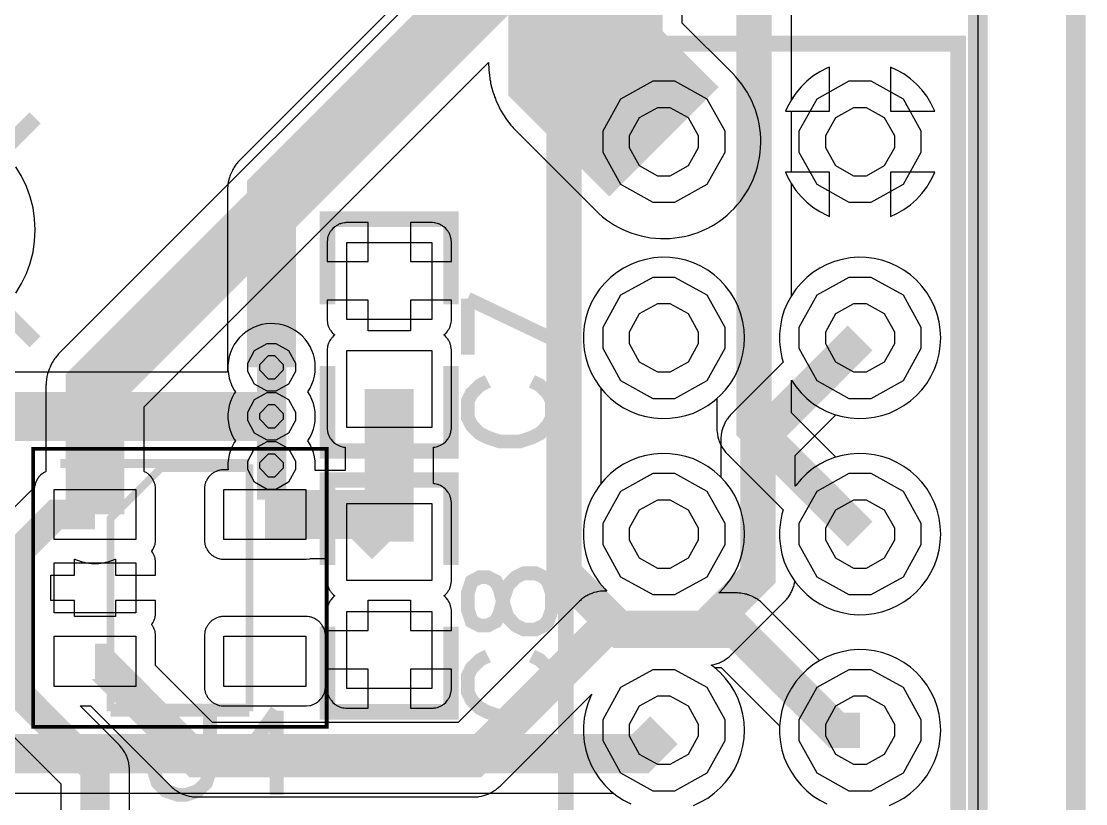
# Model space of a CAD drawing. Header units: inches. Extents: x 0 to 5, y 0 to 2.5.
# Drawn here: x 3.919 to 4.484, y 0.805 to 1.22 of the extents above; entities that cross this region are included whole.
import ezdxf

# ---------------------------------------------------------------- set-up
doc = ezdxf.new("R2010")
doc.units = ezdxf.units.IN
doc.header["$MEASUREMENT"] = 0

msp = doc.modelspace()

# ---------------------------------------------------------------- linework, layer by layer
at = {"color": 5, "const_width": 0.010417}
msp.add_lwpolyline([(0.520833, 1.97917), (4.47917, 1.97917), (4.47917, 0.520833), (0.520833, 0.520833), (0.520833, 1.97917)], close=True, dxfattribs=at)
at = {"color": 1, "const_width": 0.010417}
msp.add_lwpolyline([(0.520833, 1.97917), (4.47917, 1.97917), (4.47917, 0.520833), (0.520833, 0.520833), (0.520833, 1.97917)], close=True, dxfattribs=at)
at = {"color": 6}
for points, const_width in [([(0.625, 1.875), (4.42708, 1.875), (4.42708, 0.574978), (0.625, 0.574978), (0.625, 1.875)], 0.010417), ([(3.92551, 0.993218), (4.08138, 0.993218), (4.08138, 0.84554), (3.92551, 0.84554), (3.92551, 0.993218)], 0.00205)]:
    msp.add_lwpolyline(points, close=True, dxfattribs=dict(at, const_width=const_width))
at = {"color": 5}
for points in [[(0.625, 0.574978), (0.625, 1.875), (4.42708, 1.875), (4.42708, 0.574978), (0.625, 0.574978)], [(4.38075, 1.17242), (4.40419, 1.17242), (4.40403, 1.17291), (4.40218, 1.1767), (4.39996, 1.18039), (4.39735, 1.18376), (4.39447, 1.1869), (4.39128, 1.18973), (4.38781, 1.19222), (4.38411, 1.19434), (4.38075, 1.19586), (4.38075, 1.17242)], [(4.38075, 1.11664), (4.38411, 1.11816), (4.38781, 1.12028), (4.39128, 1.12277), (4.39447, 1.1256), (4.39735, 1.12874), (4.39996, 1.13211), (4.40218, 1.1358), (4.40403, 1.13959), (4.40419, 1.14008), (4.38075, 1.14008), (4.38075, 1.11664)]]:
    msp.add_lwpolyline(points, close=True, dxfattribs=at)
at = {"color": 1}
for points in [[(0.625, 0.574978), (0.625, 1.875), (4.42708, 1.875), (4.42708, 0.574978), (0.625, 0.574978)], [(4.32497, 1.17242), (4.34842, 1.17242), (4.34842, 1.19586), (4.34694, 1.19526), (4.34315, 1.19331), (4.33957, 1.19103), (4.33626, 1.18837), (4.33322, 1.18538), (4.33046, 1.18207), (4.32807, 1.17855), (4.32601, 1.1748), (4.32497, 1.17242)], [(4.38075, 1.17242), (4.40419, 1.17242), (4.40403, 1.17291), (4.40218, 1.1767), (4.39996, 1.18039), (4.39735, 1.18376), (4.39447, 1.1869), (4.39128, 1.18973), (4.38781, 1.19222), (4.38411, 1.19434), (4.38075, 1.19586), (4.38075, 1.17242)], [(4.34842, 1.11664), (4.34842, 1.14008), (4.32497, 1.14008), (4.32601, 1.1377), (4.32807, 1.13395), (4.33046, 1.13043), (4.33322, 1.12712), (4.33626, 1.12413), (4.33957, 1.12147), (4.34315, 1.11919), (4.34694, 1.11724), (4.34842, 1.11664)], [(4.38075, 1.11664), (4.38411, 1.11816), (4.38781, 1.12028), (4.39128, 1.12277), (4.39447, 1.1256), (4.39735, 1.12874), (4.39996, 1.13211), (4.40218, 1.1358), (4.40403, 1.13959), (4.40419, 1.14008), (4.38075, 1.14008), (4.38075, 1.11664)], [(4.0816, 1.09261), (4.10331, 1.09261), (4.10331, 1.11328), (4.09158, 1.11328), (4.09115, 1.11323), (4.09076, 1.11317), (4.0899, 1.11306), (4.08903, 1.11285), (4.08865, 1.11268), (4.08822, 1.11258), (4.08783, 1.11241), (4.08746, 1.1122), (4.08708, 1.11203), (4.08632, 1.1116), (4.08599, 1.11133), (4.08561, 1.11106), (4.08464, 1.11024), (4.08382, 1.10927), (4.08356, 1.10889), (4.08333, 1.10856), (4.08306, 1.10818), (4.08285, 1.1078), (4.08268, 1.10742), (4.08247, 1.10704), (4.08231, 1.10666), (4.08219, 1.10623), (4.08203, 1.10585), (4.08182, 1.10498), (4.08176, 1.10455), (4.08171, 1.10417), (4.0816, 1.1033), (4.0816, 1.09261)], [(4.12587, 1.09261), (4.14757, 1.09261), (4.14757, 1.1033), (4.14746, 1.10417), (4.1474, 1.10455), (4.14735, 1.10498), (4.14714, 1.10585), (4.14697, 1.10623), (4.14686, 1.10666), (4.14671, 1.10704), (4.14649, 1.10742), (4.14632, 1.1078), (4.14611, 1.10818), (4.14583, 1.10856), (4.14561, 1.10889), (4.14535, 1.10927), (4.14453, 1.11024), (4.14356, 1.11106), (4.14318, 1.11133), (4.14285, 1.1116), (4.14208, 1.11203), (4.14171, 1.1122), (4.14133, 1.11241), (4.14094, 1.11258), (4.14051, 1.11268), (4.14014, 1.11285), (4.13926, 1.11306), (4.13883, 1.11312), (4.13846, 1.11317), (4.13758, 1.11328), (4.12587, 1.11328), (4.12587, 1.09261)], [(4.09196, 1.10281), (4.13721, 1.10281), (4.13721, 1.06185), (4.09196, 1.06185), (4.09196, 1.10281)], [(4.25933, 1.00928), (4.26361, 1.00939), (4.26785, 1.00993), (4.27203, 1.01085), (4.27604, 1.01221), (4.27994, 1.014), (4.28364, 1.01611), (4.28711, 1.01861), (4.29031, 1.02143), (4.29318, 1.02458), (4.29579, 1.02794), (4.29801, 1.03163), (4.29986, 1.03543), (4.30132, 1.03944), (4.30236, 1.04362), (4.303, 1.0478), (4.30322, 1.05208), (4.303, 1.05637), (4.30236, 1.06055), (4.30132, 1.06473), (4.29986, 1.06874), (4.29801, 1.07254), (4.29579, 1.07623), (4.29318, 1.07959), (4.29031, 1.08274), (4.28711, 1.08556), (4.28364, 1.08805), (4.27994, 1.09017), (4.27604, 1.09196), (4.27203, 1.09332), (4.26785, 1.09424), (4.26361, 1.09478), (4.25933, 1.09489), (4.2551, 1.09456), (4.25087, 1.0938), (4.24681, 1.09267), (4.24278, 1.09109), (4.23899, 1.08914), (4.2354, 1.08686), (4.2321, 1.0842), (4.22906, 1.08122), (4.22629, 1.07791), (4.2239, 1.07438), (4.22185, 1.07064), (4.22017, 1.06673), (4.21892, 1.06266), (4.2181, 1.05848), (4.21767, 1.0542), (4.21767, 1.04997), (4.2181, 1.04568), (4.21892, 1.0415), (4.22017, 1.03743), (4.22185, 1.03353), (4.2239, 1.02978), (4.22629, 1.02626), (4.22906, 1.02295), (4.2321, 1.01997), (4.2354, 1.01731), (4.23899, 1.01503), (4.24278, 1.01307), (4.24681, 1.0115), (4.25087, 1.01036), (4.2551, 1.0096), (4.25933, 1.00928)], [(4.0816, 0.896647), (4.10331, 0.896647), (4.10331, 0.912869), (4.12587, 0.912869), (4.12587, 0.896647), (4.14757, 0.896647), (4.14757, 0.907335), (4.1474, 0.908637), (4.14735, 0.909017), (4.14714, 0.909885), (4.14697, 0.910265), (4.14686, 0.910699), (4.14671, 0.911079), (4.14649, 0.911458), (4.14632, 0.911837), (4.14611, 0.912218), (4.14583, 0.912597), (4.14561, 0.912978), (4.14453, 0.914279), (4.14421, 0.914551), (4.14388, 0.914876), (4.14356, 0.915093), (4.14421, 0.915636), (4.14481, 0.916233), (4.14507, 0.916558), (4.14535, 0.916938), (4.14561, 0.917264), (4.14583, 0.917589), (4.14611, 0.917969), (4.14632, 0.918349), (4.14649, 0.918728), (4.14671, 0.919108), (4.14686, 0.919542), (4.14697, 0.919922), (4.14714, 0.920356), (4.14725, 0.920736), (4.14735, 0.921169), (4.14757, 0.922906), (4.14757, 0.964735), (4.14735, 0.966471), (4.14725, 0.966851), (4.14714, 0.967285), (4.14697, 0.967719), (4.14686, 0.968099), (4.14671, 0.968479), (4.14649, 0.968913), (4.14632, 0.969293), (4.14611, 0.969672), (4.14583, 0.969997), (4.14561, 0.970378), (4.14453, 0.971679), (4.14421, 0.972006), (4.14356, 0.972547), (4.14318, 0.972819), (4.14285, 0.973036), (4.14171, 0.973687), (4.14094, 0.974012), (4.14051, 0.974175), (4.14014, 0.974283), (4.13883, 0.97461), (4.1384, 0.974664), (4.13803, 0.974718), (4.13803, 0.994032), (4.13846, 0.994086), (4.13883, 0.99414), (4.14014, 0.994467), (4.14051, 0.994575), (4.14094, 0.994738), (4.14171, 0.995063), (4.14285, 0.995714), (4.14318, 0.995931), (4.14356, 0.996203), (4.14421, 0.996744), (4.14453, 0.997071), (4.14561, 0.998372), (4.14583, 0.998753), (4.14611, 0.999078), (4.14632, 0.999457), (4.14649, 0.999837), (4.14671, 1.00027), (4.14686, 1.00065), (4.14697, 1.00103), (4.14714, 1.00147), (4.14725, 1.0019), (4.14735, 1.00228), (4.14757, 1.00402), (4.14757, 1.04584), (4.14735, 1.04758), (4.14725, 1.04801), (4.14714, 1.04839), (4.14697, 1.04883), (4.14686, 1.04921), (4.14671, 1.04964), (4.14649, 1.05002), (4.14632, 1.0504), (4.14611, 1.05078), (4.14583, 1.05116), (4.14561, 1.05149), (4.14535, 1.05181), (4.14507, 1.05219), (4.14481, 1.05252), (4.14421, 1.05311), (4.14356, 1.05366), (4.14388, 1.05387), (4.14421, 1.0542), (4.14453, 1.05447), (4.14561, 1.05577), (4.14583, 1.05615), (4.14611, 1.05653), (4.14632, 1.05691), (4.14649, 1.05729), (4.14671, 1.05767), (4.14686, 1.05805), (4.14697, 1.05848), (4.14714, 1.05887), (4.14735, 1.05973), (4.1474, 1.06011), (4.14757, 1.06142), (4.14757, 1.0721), (4.12587, 1.0721), (4.12587, 1.05588), (4.10331, 1.05588), (4.10331, 1.0721), (4.0816, 1.0721), (4.0816, 1.06142), (4.08176, 1.06011), (4.08182, 1.05973), (4.08203, 1.05887), (4.08219, 1.05848), (4.08231, 1.05805), (4.08247, 1.05767), (4.08268, 1.05729), (4.08285, 1.05691), (4.08306, 1.05653), (4.08333, 1.05615), (4.08356, 1.05577), (4.08464, 1.05447), (4.08496, 1.0542), (4.08529, 1.05387), (4.08561, 1.05366), (4.08496, 1.05311), (4.08436, 1.05252), (4.0841, 1.05219), (4.08382, 1.05181), (4.08356, 1.05149), (4.08333, 1.05116), (4.08306, 1.05078), (4.08285, 1.0504), (4.08268, 1.05002), (4.08247, 1.04964), (4.08231, 1.04921), (4.08219, 1.04883), (4.08203, 1.04839), (4.08192, 1.04801), (4.08182, 1.04758), (4.0816, 1.04584), (4.0816, 1.00402), (4.08182, 1.00228), (4.08192, 1.0019), (4.08203, 1.00147), (4.08219, 1.00103), (4.08231, 1.00065), (4.08247, 1.00027), (4.08268, 0.999837), (4.08285, 0.999457), (4.08306, 0.999078), (4.08333, 0.998753), (4.08356, 0.998372), (4.08464, 0.997071), (4.08496, 0.996744), (4.08561, 0.996203), (4.08599, 0.995931), (4.08632, 0.995714), (4.08746, 0.995063), (4.08822, 0.994738), (4.08865, 0.994575), (4.08903, 0.994467), (4.09033, 0.99414), (4.09076, 0.994086), (4.09115, 0.994032), (4.09115, 0.981771), (4.07514, 0.981771), (4.07519, 0.982042), (4.07531, 0.984375), (4.07519, 0.986708), (4.07487, 0.988986), (4.07428, 0.991211), (4.07351, 0.993381), (4.07249, 0.995497), (4.07135, 0.997396), (4.07249, 0.999295), (4.07351, 1.00141), (4.07428, 1.00358), (4.07487, 1.00581), (4.07519, 1.00808), (4.07531, 1.01042), (4.07519, 1.01275), (4.07487, 1.01503), (4.07428, 1.01725), (4.07351, 1.01942), (4.07249, 1.02154), (4.07135, 1.02344), (4.07249, 1.02534), (4.07351, 1.02745), (4.07428, 1.02962), (4.07487, 1.03185), (4.07519, 1.03413), (4.07531, 1.03646), (4.07519, 1.03879), (4.07487, 1.04107), (4.07428, 1.04329), (4.07351, 1.04546), (4.07249, 1.04758), (4.07129, 1.04953), (4.06988, 1.05138), (4.06831, 1.05311), (4.06657, 1.05463), (4.06467, 1.05599), (4.06267, 1.05713), (4.06054, 1.05811), (4.05838, 1.05881), (4.0561, 1.05935), (4.05382, 1.05962), (4.05149, 1.05968), (4.04921, 1.05952), (4.04693, 1.05914), (4.04471, 1.05848), (4.04254, 1.05762), (4.04047, 1.05659), (4.03851, 1.05534), (4.03674, 1.05387), (4.03504, 1.05225), (4.03358, 1.05051), (4.03228, 1.04856), (4.03114, 1.04655), (4.03028, 1.04438), (4.02957, 1.04221), (4.02914, 1.03993), (4.02886, 1.0376), (4.02886, 1.03532), (4.02914, 1.03299), (4.02957, 1.03071), (4.03028, 1.02854), (4.03114, 1.02637), (4.03228, 1.02436), (4.03288, 1.02344), (4.03228, 1.02252), (4.03114, 1.02051), (4.03028, 1.01834), (4.02957, 1.01617), (4.02914, 1.01389), (4.02886, 1.01156), (4.02886, 1.00928), (4.02914, 1.00694), (4.02957, 1.00467), (4.03028, 1.0025), (4.03114, 1.00032), (4.03228, 0.998318), (4.03288, 0.997396), (4.03228, 0.996474), (4.03114, 0.994467), (4.03028, 0.992296), (4.02957, 0.990126), (4.02914, 0.987847), (4.02886, 0.985514), (4.02886, 0.983236), (4.02897, 0.982096), (4.02681, 0.982096), (4.02636, 0.982042), (4.02593, 0.982042), (4.02556, 0.981988), (4.02468, 0.981879), (4.02425, 0.981771), (4.02387, 0.981663), (4.02344, 0.9815), (4.023, 0.981392), (4.02262, 0.981174), (4.02186, 0.980849), (4.02149, 0.980632), (4.02111, 0.98036), (4.02078, 0.980143), (4.0204, 0.979872), (4.01975, 0.979329), (4.01947, 0.979004), (4.01915, 0.978733), (4.01861, 0.978082), (4.01833, 0.977701), (4.01812, 0.977376), (4.01785, 0.976997), (4.01764, 0.976617), (4.01747, 0.976238), (4.01725, 0.975857), (4.01708, 0.975424), (4.01699, 0.975043), (4.01682, 0.97461), (4.01671, 0.974229), (4.0166, 0.973796), (4.0165, 0.972928), (4.01644, 0.972547), (4.01639, 0.972114), (4.01639, 0.944553), (4.01644, 0.944119), (4.0165, 0.943739), (4.0166, 0.942871), (4.01671, 0.942437), (4.01682, 0.942057), (4.01699, 0.941624), (4.01708, 0.941243), (4.01725, 0.94081), (4.01747, 0.940429), (4.01764, 0.94005), (4.01785, 0.939671), (4.01812, 0.93929), (4.01833, 0.938965), (4.01861, 0.938585), (4.01915, 0.937935), (4.01947, 0.937663), (4.01975, 0.937337), (4.0204, 0.936794), (4.02078, 0.936524), (4.02111, 0.936307), (4.02149, 0.936035), (4.02186, 0.935818), (4.02225, 0.935656), (4.02262, 0.935439), (4.023, 0.935275), (4.02344, 0.935167), (4.02387, 0.935004), (4.02425, 0.934896), (4.02468, 0.934788), (4.02556, 0.934679), (4.02593, 0.934625), (4.02636, 0.934571), (4.07069, 0.934571), (4.07243, 0.934788), (4.07281, 0.934896), (4.0816, 0.934896), (4.0816, 0.922906), (4.08182, 0.921169), (4.08192, 0.920736), (4.08203, 0.920356), (4.08219, 0.919922), (4.08231, 0.919542), (4.08247, 0.919108), (4.08268, 0.918728), (4.08285, 0.918349), (4.08306, 0.917969), (4.08333, 0.917589), (4.08356, 0.917264), (4.08382, 0.916938), (4.0841, 0.916558), (4.08436, 0.916233), (4.08496, 0.915636), (4.08561, 0.915093), (4.08529, 0.914876), (4.08496, 0.914551), (4.08464, 0.914279), (4.08356, 0.912978), (4.08333, 0.912597), (4.08306, 0.912218), (4.08285, 0.911837), (4.08268, 0.911458), (4.08247, 0.911079), (4.08231, 0.910699), (4.08219, 0.910265), (4.08203, 0.909885), (4.08182, 0.909017), (4.08176, 0.908637), (4.0816, 0.907335), (4.0816, 0.896647)], [(4.09196, 1.04541), (4.13721, 1.04541), (4.13721, 1.0045), (4.09196, 1.0045), (4.09196, 1.04541)], [(3.93658, 0.971679), (3.98008, 0.971679), (3.98008, 0.944988), (3.93658, 0.944988), (3.93658, 0.971679)], [(4.02675, 0.971679), (4.07032, 0.971679), (4.07032, 0.944988), (4.02675, 0.944988), (4.02675, 0.971679)], [(4.09196, 0.964247), (4.13721, 0.964247), (4.13721, 0.92334), (4.09196, 0.92334), (4.09196, 0.964247)], [(3.93658, 0.932726), (3.98008, 0.932726), (3.98008, 0.906033), (3.93658, 0.906033), (3.93658, 0.932726)], [(4.09196, 0.906901), (4.13721, 0.906901), (4.13721, 0.86594), (4.09196, 0.86594), (4.09196, 0.906901)], [(4.02681, 0.856662), (4.07069, 0.856662), (4.07243, 0.856879), (4.07286, 0.856987), (4.07324, 0.857096), (4.07368, 0.85726), (4.07406, 0.857368), (4.07449, 0.857531), (4.07487, 0.857747), (4.07525, 0.85791), (4.07601, 0.858344), (4.07667, 0.858886), (4.07704, 0.859158), (4.07736, 0.859429), (4.07796, 0.860026), (4.0785, 0.860678), (4.07878, 0.861057), (4.079, 0.861382), (4.07964, 0.862522), (4.07997, 0.863282), (4.08014, 0.863715), (4.08029, 0.864094), (4.0804, 0.864529), (4.08046, 0.864963), (4.08057, 0.865397), (4.08062, 0.865776), (4.08068, 0.866211), (4.08068, 0.866644), (4.08074, 0.867079), (4.08074, 0.893772), (4.08068, 0.894151), (4.08068, 0.894586), (4.08057, 0.895454), (4.08046, 0.895887), (4.0804, 0.896322), (4.08029, 0.896701), (4.08014, 0.897136), (4.07997, 0.897515), (4.07981, 0.897949), (4.07964, 0.898329), (4.079, 0.899468), (4.07878, 0.899794), (4.0785, 0.900119), (4.07824, 0.900499), (4.07796, 0.900825), (4.07764, 0.901096), (4.07736, 0.901421), (4.07704, 0.901693), (4.07667, 0.901964), (4.07633, 0.902235), (4.07601, 0.902453), (4.07487, 0.903103), (4.07449, 0.903267), (4.07406, 0.903429), (4.07368, 0.903592), (4.07324, 0.903754), (4.07286, 0.903863), (4.07243, 0.903917), (4.072, 0.904025), (4.07113, 0.904135), (4.07069, 0.904135), (4.07032, 0.904189), (4.02681, 0.904189), (4.02636, 0.904135), (4.02593, 0.904135), (4.02556, 0.904081), (4.02512, 0.904025), (4.02468, 0.903917), (4.02425, 0.903863), (4.02387, 0.903754), (4.023, 0.903429), (4.02225, 0.903103), (4.02111, 0.902453), (4.02078, 0.902235), (4.0204, 0.901964), (4.01975, 0.901421), (4.01947, 0.901096), (4.01915, 0.900825), (4.01888, 0.900499), (4.01861, 0.900119), (4.01833, 0.899794), (4.01812, 0.899468), (4.01785, 0.899089), (4.01764, 0.898708), (4.01747, 0.898329), (4.01725, 0.897949), (4.01708, 0.897515), (4.01699, 0.897136), (4.01682, 0.896701), (4.01671, 0.896322), (4.0166, 0.895887), (4.01639, 0.894151), (4.01639, 0.866644), (4.0165, 0.865776), (4.01654, 0.865397), (4.0166, 0.864963), (4.01682, 0.864094), (4.01699, 0.863715), (4.01708, 0.863282), (4.01725, 0.862901), (4.01747, 0.862522), (4.01764, 0.862142), (4.01785, 0.861763), (4.01812, 0.861382), (4.01833, 0.861057), (4.01861, 0.860678), (4.01915, 0.860026), (4.01975, 0.859429), (4.0204, 0.858886), (4.02078, 0.858615), (4.02111, 0.858344), (4.02186, 0.85791), (4.02225, 0.857747), (4.02262, 0.857531), (4.023, 0.857368), (4.02344, 0.85726), (4.02387, 0.857096), (4.02425, 0.856987), (4.02468, 0.856879), (4.02556, 0.856771), (4.02593, 0.856717), (4.02636, 0.856662), (4.02681, 0.856662)], [(3.93658, 0.893772), (3.98008, 0.893772), (3.98008, 0.867079), (3.93658, 0.867079), (3.93658, 0.893772)], [(4.02675, 0.893772), (4.07032, 0.893772), (4.07032, 0.867079), (4.02675, 0.867079), (4.02675, 0.893772)], [(4.09201, 0.855469), (4.10331, 0.855469), (4.10331, 0.876139), (4.0816, 0.876139), (4.0816, 0.865451), (4.08171, 0.864583), (4.08176, 0.864204), (4.08182, 0.863769), (4.08203, 0.862901), (4.08219, 0.862522), (4.08231, 0.862088), (4.08247, 0.861708), (4.08268, 0.861328), (4.08285, 0.860949), (4.08306, 0.860568), (4.08333, 0.860189), (4.08356, 0.859864), (4.08382, 0.859483), (4.08464, 0.858507), (4.08561, 0.857693), (4.08599, 0.857422), (4.08632, 0.85715), (4.08708, 0.856717), (4.08746, 0.856554), (4.08783, 0.856338), (4.08822, 0.856174), (4.08865, 0.856065), (4.08903, 0.855903), (4.0899, 0.855686), (4.09033, 0.855632), (4.09071, 0.855578), (4.09158, 0.855469), (4.09201, 0.855469)], [(4.12587, 0.855469), (4.13758, 0.855469), (4.13803, 0.855524), (4.1384, 0.855578), (4.13926, 0.855686), (4.14014, 0.855903), (4.14051, 0.856065), (4.14094, 0.856174), (4.14133, 0.856338), (4.14171, 0.856554), (4.14208, 0.856717), (4.14285, 0.85715), (4.14318, 0.857422), (4.14356, 0.857693), (4.14453, 0.858507), (4.14535, 0.859483), (4.14561, 0.859864), (4.14583, 0.860189), (4.14611, 0.860568), (4.14632, 0.860949), (4.14649, 0.861328), (4.14671, 0.861708), (4.14686, 0.862088), (4.14697, 0.862522), (4.14714, 0.862901), (4.14735, 0.863769), (4.1474, 0.864204), (4.14746, 0.864583), (4.14757, 0.865451), (4.14757, 0.876139), (4.12587, 0.876139), (4.12587, 0.855469)]]:
    msp.add_lwpolyline(points, close=True, dxfattribs=at)
at = {"color": 5}
for points, const_width in [([(4.00206, 1.73122), (4.00206, 1.77919), (4.04167, 1.81874), (4.23335, 1.81874), (4.30832, 1.74376), (4.30832, 1.00418), (4.36458, 0.947917)], 0.01875), ([(4.36458, 0.84375), (4.35211, 0.84375), (4.29893, 0.896864), (4.23753, 0.896864), (4.20731, 0.927083), (4.20731, 1.22499), (4.27289, 1.29064), (4.27289, 1.68229), (4.21039, 1.74479)], 0.01875), ([(4.05208, 1.03646), (4.05208, 1.13021), (4.19271, 1.27083), (4.19271, 1.47917), (4.16667, 1.50521), (4.13542, 1.50521)], 0.026042), ([(4.05208, 1.01042), (3.51042, 1.01042), (3.45313, 1.06771), (3.08333, 1.06771), (3.01563, 1.13542), (3.01563, 1.17095), (3.01654, 1.17188)], 0.026042), ([(4.05208, 0.984375), (4.05208, 1.03646)], 0.015625), ([(2.64583, 0.730197), (2.72814, 0.730197), (2.83231, 0.834364), (3.5, 0.834364), (3.53851, 0.795844), (3.61979, 0.795844), (3.65522, 0.831272), (4.24794, 0.831272), (4.26042, 0.84375)], 0.020833)]:
    msp.add_lwpolyline(points, dxfattribs=dict(at, const_width=const_width))
at = {"color": 1}
for points, const_width in [([(4.23893, 1.33241), (4.21875, 1.33241), (4.21875, 1.19792), (4.26042, 1.15625)], 0.082021), ([(3.95833, 0.958333), (3.95833, 1.02626), (4.21875, 1.28668)], 0.03125), ([(3.95833, 0.880425), (3.96024, 0.880425), (4.01247, 0.828125), (4.1594, 0.828125), (4.22917, 0.897894), (4.28228, 0.897894), (4.31044, 0.926053), (4.31044, 0.997939), (4.36458, 1.05208)], 0.01875), ([(4.05208, 1.01042), (4.05208, 1.03125)], 0.015625), ([(4.11458, 0.943847), (4.11458, 1.0249)], 0.026042), ([(4.05208, 0.984375), (4.05208, 1.01042)], 0.015625), ([(4.04856, 0.958333), (4.05208, 0.958333), (4.05208, 0.984375)], 0.015625), ([(4.04856, 0.958333), (4.1001, 0.958333), (4.11458, 0.943847)], 0.026042), ([(3.95833, 0.766764), (3.95833, 0.822917), (3.91667, 0.864583), (3.91667, 0.9375), (3.9375, 0.958333), (3.95833, 0.958333)], 0.015625)]:
    msp.add_lwpolyline(points, dxfattribs=dict(at, const_width=const_width))
at = {"color": 5}
for points in [[(4.38021, 0.803874), (4.38411, 0.805664), (4.38781, 0.807781), (4.39128, 0.810275), (4.39447, 0.813097), (4.39735, 0.816243), (4.39996, 0.819607), (4.40218, 0.823296), (4.40403, 0.827094), (4.40549, 0.831108), (4.40653, 0.835286), (4.40717, 0.839464), (4.40739, 0.84375), (4.40717, 0.848036), (4.40653, 0.852214), (4.40549, 0.856392), (4.40403, 0.860406), (4.40218, 0.864204), (4.39996, 0.867893), (4.39735, 0.871257), (4.39447, 0.874403), (4.39128, 0.877225), (4.38781, 0.879719), (4.38411, 0.881836), (4.38021, 0.883626), (4.37619, 0.884983), (4.37201, 0.885906), (4.36778, 0.886447), (4.3635, 0.886556), (4.35926, 0.886231), (4.35504, 0.885471), (4.35097, 0.884332), (4.34694, 0.882758), (4.34315, 0.880806), (4.34304, 0.880751), (4.3125, 0.911296), (4.31164, 0.912056), (4.31114, 0.912435), (4.31071, 0.912815), (4.31022, 0.91314), (4.30968, 0.913519), (4.30919, 0.913792), (4.30871, 0.914117), (4.30707, 0.914931), (4.30599, 0.915365), (4.30539, 0.915582), (4.30485, 0.915744), (4.30425, 0.915961), (4.30371, 0.916069), (4.30311, 0.916233), (4.30192, 0.91645), (4.30132, 0.916504), (4.30072, 0.916613), (4.30013, 0.916613), (4.29953, 0.916667), (4.28961, 0.916667), (4.29031, 0.917264), (4.29318, 0.92041), (4.29579, 0.923774), (4.29801, 0.927462), (4.29986, 0.931261), (4.30132, 0.935275), (4.30236, 0.939453), (4.303, 0.943631), (4.30322, 0.947917), (4.303, 0.952203), (4.30236, 0.956381), (4.30132, 0.960558), (4.29986, 0.964572), (4.29801, 0.968371), (4.29579, 0.97206), (4.29318, 0.975424), (4.29031, 0.978569), (4.28711, 0.981392), (4.28364, 0.983886), (4.27994, 0.986003), (4.27604, 0.987793), (4.27203, 0.98915), (4.26785, 0.990072), (4.26361, 0.990614), (4.25933, 0.990722), (4.2551, 0.990397), (4.25087, 0.989637), (4.24681, 0.988499), (4.24278, 0.986925), (4.23899, 0.984972), (4.2354, 0.982693), (4.2321, 0.980035), (4.22906, 0.977051), (4.22711, 0.974718), (4.22711, 1.02528), (4.22906, 1.02295), (4.2321, 1.01997), (4.2354, 1.01731), (4.23899, 1.01503), (4.24278, 1.01307), (4.24681, 1.0115), (4.25087, 1.01036), (4.2551, 1.0096), (4.25933, 1.00928), (4.26361, 1.00939), (4.26785, 1.00993), (4.27203, 1.01085), (4.27604, 1.01221), (4.27994, 1.014), (4.28364, 1.01611), (4.28711, 1.01861), (4.28851, 1.01986), (4.28851, 1.00418), (4.28857, 1.00358), (4.28857, 1.00298), (4.28868, 1.00179), (4.28879, 1.00119), (4.28885, 1.0006), (4.28901, 1), (4.28911, 0.999403), (4.28928, 0.998861), (4.28944, 0.998264), (4.28961, 0.997721), (4.28982, 0.997125), (4.29004, 0.996582), (4.29031, 0.996039), (4.29053, 0.995497), (4.29081, 0.994954), (4.29107, 0.994467), (4.29139, 0.993924), (4.29237, 0.992458), (4.29313, 0.991482), (4.29351, 0.991049), (4.29394, 0.990614), (4.29432, 0.990181), (4.32379, 0.960721), (4.32308, 0.958496), (4.32226, 0.954318), (4.32183, 0.950032), (4.32183, 0.945801), (4.32226, 0.941515), (4.32308, 0.937337), (4.32433, 0.933268), (4.32601, 0.929363), (4.32807, 0.925618), (4.33046, 0.922092), (4.33322, 0.918782), (4.33626, 0.915799), (4.33957, 0.91314), (4.34315, 0.910861), (4.34694, 0.908908), (4.35097, 0.907335), (4.35504, 0.906196), (4.35926, 0.905436), (4.3635, 0.905111), (4.36778, 0.905219), (4.37201, 0.905761), (4.37619, 0.906685), (4.38021, 0.90804), (4.38411, 0.909831), (4.38781, 0.911947), (4.39128, 0.914442), (4.39447, 0.917264), (4.39735, 0.92041), (4.39996, 0.923774), (4.40218, 0.927462), (4.40403, 0.931261), (4.40549, 0.935275), (4.40653, 0.939453), (4.40717, 0.943631), (4.40739, 0.947917), (4.40717, 0.952203), (4.40653, 0.956381), (4.40549, 0.960558), (4.40403, 0.964572), (4.40218, 0.968371), (4.39996, 0.97206), (4.39735, 0.975424), (4.39447, 0.978569), (4.39128, 0.981392), (4.38781, 0.983886), (4.38411, 0.986003), (4.38021, 0.987793), (4.37619, 0.98915), (4.37201, 0.990072), (4.36778, 0.990614), (4.3635, 0.990722), (4.35926, 0.990397), (4.35504, 0.989637), (4.35178, 0.988715), (4.32813, 1.01237), (4.32813, 1.02968), (4.33046, 1.02626), (4.33322, 1.02295), (4.33626, 1.01997), (4.33957, 1.01731), (4.34315, 1.01503), (4.34694, 1.01307), (4.35097, 1.0115), (4.35504, 1.01036), (4.35926, 1.0096), (4.3635, 1.00928), (4.36778, 1.00939), (4.37201, 1.00993), (4.37619, 1.01085), (4.38021, 1.01221), (4.38411, 1.014), (4.38781, 1.01611), (4.39128, 1.01861), (4.39447, 1.02143), (4.39735, 1.02458), (4.39996, 1.02794), (4.40218, 1.03163), (4.40403, 1.03543), (4.40549, 1.03944), (4.40653, 1.04362), (4.40717, 1.0478), (4.40739, 1.05208), (4.40717, 1.05637), (4.40653, 1.06055), (4.40549, 1.06473), (4.40403, 1.06874), (4.40218, 1.07254), (4.39996, 1.07623), (4.39735, 1.07959), (4.39447, 1.08274), (4.39128, 1.08556), (4.38781, 1.08805), (4.38411, 1.09017), (4.38021, 1.09196), (4.37619, 1.09332), (4.37201, 1.09424), (4.36778, 1.09478), (4.3635, 1.09489), (4.35926, 1.09456), (4.35504, 1.0938), (4.35097, 1.09267), (4.34694, 1.09109), (4.34315, 1.08914), (4.33957, 1.08686), (4.33626, 1.0842), (4.33322, 1.08122), (4.33046, 1.07791), (4.32813, 1.07449), (4.32813, 1.13384), (4.33046, 1.13043), (4.33322, 1.12712), (4.33626, 1.12413), (4.33957, 1.12147), (4.34315, 1.11919), (4.34694, 1.11724), (4.34842, 1.11664), (4.34842, 1.14008), (4.32813, 1.14008), (4.32813, 1.17242), (4.34842, 1.17242), (4.34842, 1.19586), (4.34694, 1.19526), (4.34315, 1.19331), (4.33957, 1.19103), (4.33626, 1.18837), (4.33322, 1.18538), (4.33046, 1.18207), (4.32813, 1.17866), (4.32813, 1.34152)], [(4.16928, 1.28054), (4.03554, 1.14676), (4.03504, 1.14632), (4.03418, 1.14534), (4.03375, 1.1448), (4.03336, 1.14431), (4.03222, 1.14269), (4.0319, 1.14209), (4.03157, 1.14155), (4.03125, 1.14095), (4.03017, 1.13856), (4.02994, 1.13797), (4.02974, 1.13732), (4.02957, 1.13672), (4.02908, 1.13477), (4.02886, 1.13346), (4.02865, 1.13086), (4.02865, 1.03646), (4.02869, 1.03527), (4.02875, 1.03413), (4.02881, 1.03385), (3.52013, 1.03385)], [(3.91624, 1.0759), (3.91932, 1.08095), (3.92188, 1.08632), (3.92393, 1.09185), (3.9254, 1.0976), (3.92626, 1.10352), (3.9266, 1.10943), (3.92626, 1.11534), (3.9254, 1.1212), (3.92393, 1.12695), (3.92188, 1.13254), (3.91932, 1.13791), (3.91624, 1.14296)], [(4.27604, 0.803874), (4.27994, 0.805664), (4.28364, 0.807781), (4.28711, 0.810275), (4.29031, 0.813097), (4.29318, 0.816243), (4.29579, 0.819607), (4.29801, 0.823296), (4.29986, 0.827094), (4.30132, 0.831108), (4.30236, 0.835286), (4.303, 0.839464), (4.30322, 0.84375), (4.303, 0.848036), (4.30236, 0.852214), (4.30132, 0.856392), (4.29986, 0.860406), (4.29801, 0.864204), (4.29579, 0.867893), (4.29318, 0.871257), (4.29031, 0.874403), (4.28728, 0.877061), (4.29075, 0.877061), (4.32183, 0.846029), (4.32183, 0.841635), (4.32226, 0.837349), (4.32308, 0.833171), (4.32433, 0.829101), (4.32601, 0.825196), (4.32807, 0.821451), (4.33046, 0.817925), (4.33322, 0.814615), (4.33626, 0.811632), (4.33957, 0.808974), (4.34315, 0.806694), (4.34694, 0.804742)], [(3.71386, 0.810439), (4.23361, 0.810439), (4.2354, 0.808974), (4.23899, 0.806694), (4.24278, 0.804742)]]:
    msp.add_lwpolyline(points, dxfattribs=at)
at = {"color": 1}
for points in [[(4.16732, 1.27203), (3.93946, 1.04416), (3.93896, 1.04362), (3.93853, 1.04313), (3.93767, 1.04205), (3.93728, 1.0415), (3.93685, 1.04096), (3.93647, 1.04042), (3.93614, 1.03982), (3.93576, 1.03923), (3.93511, 1.03803), (3.93485, 1.03743), (3.93451, 1.03684), (3.93431, 1.03619), (3.93403, 1.03554), (3.93381, 1.03494), (3.93317, 1.03299), (3.933, 1.03228), (3.93283, 1.03163), (3.93272, 1.03098), (3.93261, 1.03027), (3.93251, 1.02962), (3.93246, 1.02892), (3.93235, 1.02827), (3.93235, 1.02756), (3.93229, 1.02691), (3.93229, 0.981119), (3.93201, 0.981011), (3.93164, 0.980849), (3.93126, 0.980632), (3.93088, 0.98036), (3.93056, 0.980143), (3.93018, 0.979872), (3.92953, 0.979329), (3.92925, 0.979004), (3.92893, 0.978733), (3.92839, 0.978082), (3.92811, 0.977701), (3.9279, 0.977376), (3.92763, 0.976997), (3.92746, 0.976617), (3.92725, 0.976238), (3.92708, 0.975857), (3.92692, 0.975424), (3.92676, 0.975043), (3.9266, 0.97461), (3.92649, 0.974229), (3.92638, 0.973796), (3.92626, 0.972928), (3.92622, 0.972657), (3.92594, 0.972439), (3.92546, 0.97206), (3.92503, 0.971625), (3.92458, 0.971246), (3.90375, 0.950413)], [(4.27604, 0.803874), (4.27994, 0.805664), (4.28364, 0.807781), (4.28711, 0.810275), (4.29031, 0.813097), (4.29318, 0.816243), (4.29579, 0.819607), (4.29801, 0.823296), (4.29986, 0.827094), (4.30132, 0.831108), (4.30236, 0.835286), (4.303, 0.839464), (4.30322, 0.84375), (4.303, 0.848036), (4.30236, 0.852214), (4.30132, 0.856392), (4.29986, 0.860406), (4.29801, 0.864204), (4.29579, 0.867893), (4.29318, 0.871257), (4.29031, 0.874403), (4.28711, 0.877225), (4.28549, 0.878364), (4.28586, 0.878472), (4.28706, 0.878689), (4.2876, 0.878851), (4.28819, 0.879015), (4.28874, 0.879232), (4.28933, 0.879394), (4.28988, 0.879611), (4.29042, 0.879883), (4.29096, 0.8801), (4.2915, 0.880371), (4.29199, 0.880697), (4.29254, 0.880968), (4.29351, 0.881619), (4.294, 0.881999), (4.29449, 0.882324), (4.29497, 0.882704), (4.29542, 0.883083), (4.29585, 0.883518), (4.29628, 0.883897), (4.32443, 0.912056), (4.32482, 0.912489), (4.32525, 0.912924), (4.32563, 0.913357), (4.32601, 0.913846), (4.32633, 0.914333), (4.32671, 0.914822), (4.32736, 0.915799), (4.32764, 0.916342), (4.32796, 0.916829), (4.32824, 0.917372), (4.32844, 0.917914), (4.32872, 0.918457), (4.32894, 0.919), (4.3291, 0.919596), (4.32932, 0.920139), (4.32949, 0.920736), (4.32964, 0.921278), (4.32986, 0.922472), (4.32997, 0.922797), (4.33046, 0.922092), (4.33322, 0.918782), (4.33626, 0.915799), (4.33957, 0.91314), (4.34315, 0.910861), (4.34694, 0.908908), (4.35097, 0.907335), (4.35504, 0.906196), (4.35926, 0.905436), (4.3635, 0.905111), (4.36778, 0.905219), (4.37201, 0.905761), (4.37619, 0.906685), (4.38021, 0.90804), (4.38411, 0.909831), (4.38781, 0.911947), (4.39128, 0.914442), (4.39447, 0.917264), (4.39735, 0.92041), (4.39996, 0.923774), (4.40218, 0.927462), (4.40403, 0.931261), (4.40549, 0.935275), (4.40653, 0.939453), (4.40717, 0.943631), (4.40739, 0.947917), (4.40717, 0.952203), (4.40653, 0.956381), (4.40549, 0.960558), (4.40403, 0.964572), (4.40218, 0.968371), (4.39996, 0.97206), (4.39735, 0.975424), (4.39447, 0.978569), (4.39128, 0.981392), (4.38781, 0.983886), (4.38411, 0.986003), (4.38021, 0.987793), (4.37619, 0.98915), (4.37201, 0.990072), (4.36778, 0.990614), (4.3635, 0.990722), (4.35926, 0.990397), (4.35504, 0.989637), (4.35097, 0.988499), (4.34694, 0.986925), (4.34315, 0.984972), (4.33957, 0.982693), (4.33626, 0.980035), (4.33322, 0.977051), (4.33046, 0.973742), (4.33018, 0.973415), (4.33018, 0.989692), (4.35178, 1.01128), (4.35504, 1.01036), (4.35926, 1.0096), (4.3635, 1.00928), (4.36778, 1.00939), (4.37201, 1.00993), (4.37619, 1.01085), (4.38021, 1.01221), (4.38411, 1.014), (4.38781, 1.01611), (4.39128, 1.01861), (4.39447, 1.02143), (4.39735, 1.02458), (4.39996, 1.02794), (4.40218, 1.03163), (4.40403, 1.03543), (4.40549, 1.03944), (4.40653, 1.04362), (4.40717, 1.0478), (4.40739, 1.05208), (4.40717, 1.05637), (4.40653, 1.06055), (4.40549, 1.06473), (4.40403, 1.06874), (4.40218, 1.07254), (4.39996, 1.07623), (4.39735, 1.07959), (4.39447, 1.08274), (4.39128, 1.08556), (4.38781, 1.08805), (4.38411, 1.09017), (4.38021, 1.09196), (4.37619, 1.09332), (4.37201, 1.09424), (4.36778, 1.09478), (4.3635, 1.09489), (4.35926, 1.09456), (4.35504, 1.0938), (4.35097, 1.09267), (4.34694, 1.09109), (4.34315, 1.08914), (4.33957, 1.08686), (4.33626, 1.0842), (4.33322, 1.08122), (4.33046, 1.07791), (4.32807, 1.07438), (4.32601, 1.07064), (4.32433, 1.06673), (4.32308, 1.06266), (4.32226, 1.05848), (4.32183, 1.0542), (4.32183, 1.04997), (4.32226, 1.04568), (4.32308, 1.0415), (4.32379, 1.03928), (4.29601, 1.0115), (4.29563, 1.01107), (4.29519, 1.01058), (4.29482, 1.01015), (4.29449, 1.00966), (4.29411, 1.00917), (4.29378, 1.00868), (4.29346, 1.00814), (4.29318, 1.00765), (4.29237, 1.00602), (4.29172, 1.00439), (4.2915, 1.0038), (4.29135, 1.00326), (4.29118, 1.00266), (4.29085, 1.00087), (4.29075, 1.00032), (4.29064, 0.999132), (4.29064, 0.978244), (4.29031, 0.978569), (4.28711, 0.981392), (4.28364, 0.983886), (4.27994, 0.986003), (4.27604, 0.987793), (4.27203, 0.98915), (4.26785, 0.990072), (4.26361, 0.990614), (4.25933, 0.990722), (4.2551, 0.990397), (4.25087, 0.989637), (4.24681, 0.988499), (4.24278, 0.986925), (4.23899, 0.984972), (4.2354, 0.982693), (4.2321, 0.980035), (4.22906, 0.977051), (4.22629, 0.973742), (4.2239, 0.970215), (4.22185, 0.966471), (4.22017, 0.962565), (4.21892, 0.958496), (4.2181, 0.954318), (4.21767, 0.950032), (4.21767, 0.945801), (4.2181, 0.941515), (4.21892, 0.937337), (4.22017, 0.933268), (4.22185, 0.929363), (4.2239, 0.925618), (4.22629, 0.922092), (4.22906, 0.918782), (4.23014, 0.917697), (4.22797, 0.917697), (4.22678, 0.917589), (4.22499, 0.917264), (4.22444, 0.917156), (4.22325, 0.916829), (4.22217, 0.916396), (4.22157, 0.916178), (4.22103, 0.915961), (4.21994, 0.915419), (4.21946, 0.915147), (4.21892, 0.914876), (4.21793, 0.914225), (4.21744, 0.913846), (4.21696, 0.913519), (4.21647, 0.91314), (4.21604, 0.912706), (4.2156, 0.912326), (4.21517, 0.911893), (4.15115, 0.847928), (4.02072, 0.847928), (3.9905, 0.878147), (3.9905, 0.893772), (3.99046, 0.894151), (3.99046, 0.894586), (3.99029, 0.895887), (3.99018, 0.896322), (3.99007, 0.896701), (3.9899, 0.897136), (3.98975, 0.897515), (3.98958, 0.897949), (3.98942, 0.898329), (3.98921, 0.898708), (3.98904, 0.899089), (3.98876, 0.899468), (3.98856, 0.899794), (3.9885, 0.899903), (3.98856, 0.900011), (3.98876, 0.900336), (3.98904, 0.900717), (3.98921, 0.901096), (3.98942, 0.901476), (3.98975, 0.902235), (3.9899, 0.902669), (3.99007, 0.903049), (3.99029, 0.903917), (3.99035, 0.904351), (3.9904, 0.904731), (3.99046, 0.905165), (3.99046, 0.905599), (3.9905, 0.906033), (3.9905, 0.912706), (3.96918, 0.912706), (3.96918, 0.904189), (3.94749, 0.904189), (3.94749, 0.912706), (3.9349, 0.912706), (3.9349, 0.926053), (3.94749, 0.926053), (3.94749, 0.934571), (3.94764, 0.934571), (3.94883, 0.934082), (3.95003, 0.933649), (3.95128, 0.933268), (3.95253, 0.932943), (3.95383, 0.932671), (3.95508, 0.932508), (3.95638, 0.932346), (3.95768, 0.932292), (3.95899, 0.932292), (3.96029, 0.932346), (3.96158, 0.932508), (3.96283, 0.932671), (3.96414, 0.932943), (3.96539, 0.933268), (3.96664, 0.933649), (3.96783, 0.934082), (3.96903, 0.934571), (3.96918, 0.934571), (3.96918, 0.926053), (3.9905, 0.926053), (3.9905, 0.932726), (3.99046, 0.93316), (3.99046, 0.933539), (3.99029, 0.934842), (3.99018, 0.935275), (3.99007, 0.935656), (3.9899, 0.936089), (3.98975, 0.936469), (3.98958, 0.936903), (3.98942, 0.937283), (3.98921, 0.937663), (3.98904, 0.938043), (3.98876, 0.938422), (3.98856, 0.938747), (3.9885, 0.938857), (3.98856, 0.938965), (3.98876, 0.93929), (3.98904, 0.939671), (3.98921, 0.94005), (3.98942, 0.940429), (3.98958, 0.94081), (3.98975, 0.941243), (3.9899, 0.941624), (3.99007, 0.942057), (3.99018, 0.942437), (3.99029, 0.942871), (3.9904, 0.943739), (3.99046, 0.944119), (3.99046, 0.944553), (3.9905, 0.944988), (3.9905, 0.971679), (3.99046, 0.972114), (3.99046, 0.972547), (3.9904, 0.972928), (3.99029, 0.973796), (3.99018, 0.974229), (3.99007, 0.97461), (3.9899, 0.975043), (3.98975, 0.975424), (3.98958, 0.975857), (3.98942, 0.976238), (3.98921, 0.976617), (3.98904, 0.976997), (3.98876, 0.977376), (3.98856, 0.977701), (3.98828, 0.978082), (3.98774, 0.978733), (3.98742, 0.979004), (3.98714, 0.979329), (3.98649, 0.979872), (3.98611, 0.980143), (3.98579, 0.98036), (3.9854, 0.980632), (3.98503, 0.980849), (3.98465, 0.981011), (3.98438, 0.981119), (3.98438, 1.01541), (4.16732, 1.19841), (4.16732, 1.19694), (4.16737, 1.19602), (4.16749, 1.19407), (4.16754, 1.19314), (4.16775, 1.19119), (4.16792, 1.19027), (4.16803, 1.18929), (4.16824, 1.18837), (4.1684, 1.18739), (4.16906, 1.18462), (4.1696, 1.18278), (4.16992, 1.18186), (4.17019, 1.18093), (4.17051, 1.18001), (4.1709, 1.17914), (4.17122, 1.17822), (4.17199, 1.17649), (4.17372, 1.17301), (4.17518, 1.17057), (4.17681, 1.16813), (4.17736, 1.16737), (4.17914, 1.16509), (4.17979, 1.16439), (4.18039, 1.16363), (4.18169, 1.16222), (4.1824, 1.16157), (4.22407, 1.1199), (4.22592, 1.11811), (4.22786, 1.11643), (4.22987, 1.11485), (4.23199, 1.11339), (4.23415, 1.11203), (4.23639, 1.11079), (4.23867, 1.10965), (4.24104, 1.10862), (4.24343, 1.10769), (4.24588, 1.10693), (4.24837, 1.10628), (4.25087, 1.10574), (4.25336, 1.10531), (4.25592, 1.10503), (4.25851, 1.10487), (4.26107, 1.10482), (4.26361, 1.10493), (4.26617, 1.10514), (4.26872, 1.10552), (4.27121, 1.10596), (4.27371, 1.10655), (4.27621, 1.10731), (4.2786, 1.10813), (4.28097, 1.1091), (4.28331, 1.11019), (4.2856, 1.11138), (4.28776, 1.11268), (4.28993, 1.11415), (4.29199, 1.11567), (4.29394, 1.1173), (4.29585, 1.11898), (4.29769, 1.12082), (4.29937, 1.12272), (4.301, 1.12468), (4.30251, 1.12674), (4.30399, 1.12891), (4.30528, 1.13108), (4.30647, 1.13336), (4.30757, 1.13569), (4.30854, 1.13807), (4.30935, 1.14046), (4.31011, 1.14296), (4.31071, 1.14545), (4.31114, 1.14795), (4.31153, 1.1505), (4.31174, 1.15305), (4.31185, 1.1556), (4.31179, 1.15815), (4.31164, 1.16075), (4.31136, 1.1633), (4.31093, 1.1658), (4.31039, 1.16829), (4.30974, 1.17079), (4.30897, 1.17323), (4.30806, 1.17562), (4.30701, 1.17801), (4.30588, 1.18028), (4.30464, 1.18251), (4.30328, 1.18468), (4.30181, 1.18679), (4.30024, 1.1888), (4.29856, 1.19076), (4.29676, 1.1926), (4.27018, 1.21924), (4.27018, 1.22846)], [(3.91624, 1.0759), (3.91932, 1.08095), (3.92188, 1.08632), (3.92393, 1.09185), (3.9254, 1.0976), (3.92626, 1.10352), (3.9266, 1.10943), (3.92626, 1.11534), (3.9254, 1.1212), (3.92393, 1.12695), (3.92188, 1.13254), (3.91932, 1.13791), (3.91624, 1.14296)], [(4.38021, 0.803874), (4.38411, 0.805664), (4.38781, 0.807781), (4.39128, 0.810275), (4.39447, 0.813097), (4.39735, 0.816243), (4.39996, 0.819607), (4.40218, 0.823296), (4.40403, 0.827094), (4.40549, 0.831108), (4.40653, 0.835286), (4.40717, 0.839464), (4.40739, 0.84375), (4.40717, 0.848036), (4.40653, 0.852214), (4.40549, 0.856392), (4.40403, 0.860406), (4.40218, 0.864204), (4.39996, 0.867893), (4.39735, 0.871257), (4.39447, 0.874403), (4.39128, 0.877225), (4.38781, 0.879719), (4.38411, 0.881836), (4.38021, 0.883626), (4.37619, 0.884983), (4.37201, 0.885906), (4.36778, 0.886447), (4.3635, 0.886556), (4.35926, 0.886231), (4.35504, 0.885471), (4.35097, 0.884332), (4.34694, 0.882758), (4.34315, 0.880806), (4.33957, 0.878526), (4.33626, 0.875868), (4.33322, 0.872885), (4.33046, 0.869575), (4.32807, 0.866049), (4.32601, 0.862304), (4.32433, 0.858399), (4.32308, 0.854329), (4.32226, 0.850151), (4.32183, 0.845865), (4.32183, 0.841635), (4.32226, 0.837349), (4.32308, 0.833171), (4.32433, 0.829101), (4.32601, 0.825196), (4.32807, 0.821451), (4.33046, 0.817925), (4.33322, 0.814615), (4.33626, 0.811632), (4.33957, 0.808974), (4.34315, 0.806694), (4.34694, 0.804742)], [(3.97657, 0.797635), (3.97657, 0.823514), (3.97635, 0.8259), (3.97624, 0.826497), (3.97607, 0.82704), (3.97597, 0.827636), (3.97581, 0.828233), (3.97537, 0.829318), (3.97515, 0.829915), (3.97493, 0.830458), (3.97467, 0.831), (3.97439, 0.831489), (3.97412, 0.832032), (3.97379, 0.832519), (3.97347, 0.833062), (3.97282, 0.834039), (3.97244, 0.834472), (3.97206, 0.834961), (3.97163, 0.835394), (3.97125, 0.835829), (3.95036, 0.856662), (3.95594, 0.856662), (3.99892, 0.813693), (3.99935, 0.813314), (3.99983, 0.812935), (4.00028, 0.812554), (4.00076, 0.812175), (4.00174, 0.811524), (4.00228, 0.811199), (4.00276, 0.810872), (4.00439, 0.810058), (4.00603, 0.809407), (4.00662, 0.809244), (4.00717, 0.809082), (4.00836, 0.808757), (4.00956, 0.808539), (4.0101, 0.808485), (4.01188, 0.808322), (4.16, 0.808322), (4.16178, 0.808485), (4.16233, 0.808539), (4.16351, 0.808757), (4.16471, 0.809082), (4.16525, 0.809244), (4.16585, 0.809407), (4.16749, 0.810058), (4.16911, 0.810872), (4.1696, 0.811199), (4.17014, 0.811524), (4.17111, 0.812175), (4.1716, 0.812554), (4.17204, 0.812935), (4.17253, 0.813314), (4.17296, 0.813693), (4.17339, 0.814128), (4.22217, 0.862956), (4.22185, 0.862304), (4.22017, 0.858399), (4.21892, 0.854329), (4.2181, 0.850151), (4.21767, 0.845865), (4.21767, 0.841635), (4.2181, 0.837349), (4.21892, 0.833171), (4.22017, 0.829101), (4.22185, 0.825196), (4.2239, 0.821451), (4.22629, 0.817925), (4.22906, 0.814615), (4.2321, 0.811632), (4.2354, 0.808974), (4.23899, 0.806694), (4.24278, 0.804742)], [(3.90375, 0.851671), (3.94011, 0.815375), (3.94011, 0.797635)]]:
    msp.add_lwpolyline(points, dxfattribs=at)
at = {"color": 2}
for points, const_width in [([(4.20833, 1.20833), (4.41667, 1.20833), (4.41667, 0.583333), (4.20833, 0.583333), (4.20833, 1.20833)], 0.008333), ([(4.15625, 0.907932), (4.15831, 0.901585), (4.1626, 0.89936), (4.16689, 0.89936), (4.17117, 0.901585), (4.17324, 0.905817), (4.1754, 0.914279), (4.17751, 0.920736), (4.18175, 0.925022), (4.18604, 0.927083), (4.19239, 0.927083), (4.19667, 0.925022), (4.19883, 0.922797), (4.20096, 0.91645), (4.20096, 0.907932), (4.19883, 0.901585), (4.19667, 0.89936), (4.19239, 0.897299), (4.18604, 0.897299), (4.18175, 0.89936), (4.17751, 0.903646), (4.1754, 0.910101), (4.17324, 0.918565), (4.17117, 0.922797), (4.16689, 0.925022), (4.1626, 0.925022), (4.15831, 0.922797), (4.15625, 0.91645), (4.15625, 0.907932)], 0.007292)]:
    msp.add_lwpolyline(points, close=True, dxfattribs=dict(at, const_width=const_width))
at = {"color": 254}
for points in [[(4.29269, 1.15625), (4.29269, 1.15055), (4.28321, 1.13346), (4.26611, 1.12397), (4.26042, 1.12397), (4.25467, 1.12397), (4.23757, 1.13346), (4.22814, 1.15055), (4.22814, 1.15625), (4.22814, 1.162), (4.23757, 1.17909), (4.25467, 1.18853), (4.26042, 1.18853), (4.26611, 1.18853), (4.28321, 1.17909), (4.29269, 1.162), (4.29269, 1.15625)], [(4.39686, 1.15625), (4.39686, 1.15055), (4.38737, 1.13346), (4.37028, 1.12397), (4.36458, 1.12397), (4.35883, 1.12397), (4.34174, 1.13346), (4.33231, 1.15055), (4.33231, 1.15625), (4.33231, 1.162), (4.34174, 1.17909), (4.35883, 1.18853), (4.36458, 1.18853), (4.37028, 1.18853), (4.38737, 1.17909), (4.39686, 1.162), (4.39686, 1.15625)], [(4.29269, 1.05208), (4.29269, 1.04639), (4.28321, 1.0293), (4.26611, 1.0198), (4.26042, 1.0198), (4.25467, 1.0198), (4.23757, 1.0293), (4.22814, 1.04639), (4.22814, 1.05208), (4.22814, 1.05783), (4.23757, 1.07492), (4.25467, 1.08436), (4.26042, 1.08436), (4.26611, 1.08436), (4.28321, 1.07492), (4.29269, 1.05783), (4.29269, 1.05208)], [(4.39686, 1.05208), (4.39686, 1.04639), (4.38737, 1.0293), (4.37028, 1.0198), (4.36458, 1.0198), (4.35883, 1.0198), (4.34174, 1.0293), (4.33231, 1.04639), (4.33231, 1.05208), (4.33231, 1.05783), (4.34174, 1.07492), (4.35883, 1.08436), (4.36458, 1.08436), (4.37028, 1.08436), (4.38737, 1.07492), (4.39686, 1.05783), (4.39686, 1.05208)], [(4.06478, 1.03646), (4.06478, 1.03423), (4.06104, 1.02751), (4.05431, 1.02376), (4.05208, 1.02376), (4.04981, 1.02376), (4.04308, 1.02751), (4.03939, 1.03423), (4.03939, 1.03646), (4.03939, 1.03874), (4.04308, 1.04546), (4.04981, 1.04915), (4.05208, 1.04915), (4.05431, 1.04915), (4.06104, 1.04546), (4.06478, 1.03874), (4.06478, 1.03646)], [(4.06478, 1.01042), (4.06478, 1.00819), (4.06104, 1.00147), (4.05431, 0.997721), (4.05208, 0.997721), (4.04981, 0.997721), (4.04308, 1.00147), (4.03939, 1.00819), (4.03939, 1.01042), (4.03939, 1.0127), (4.04308, 1.01942), (4.04981, 1.02311), (4.05208, 1.02311), (4.05431, 1.02311), (4.06104, 1.01942), (4.06478, 1.0127), (4.06478, 1.01042)], [(4.06478, 0.984375), (4.06478, 0.98215), (4.06104, 0.975424), (4.05431, 0.971679), (4.05208, 0.971679), (4.04981, 0.971679), (4.04308, 0.975424), (4.03939, 0.98215), (4.03939, 0.984375), (4.03939, 0.986654), (4.04308, 0.993381), (4.04981, 0.997071), (4.05208, 0.997071), (4.05431, 0.997071), (4.06104, 0.993381), (4.06478, 0.986654), (4.06478, 0.984375)], [(4.29269, 0.947917), (4.29269, 0.942219), (4.28321, 0.925131), (4.26611, 0.915636), (4.26042, 0.915636), (4.25467, 0.915636), (4.23757, 0.925131), (4.22814, 0.942219), (4.22814, 0.947917), (4.22814, 0.953668), (4.23757, 0.970757), (4.25467, 0.980197), (4.26042, 0.980197), (4.26611, 0.980197), (4.28321, 0.970757), (4.29269, 0.953668), (4.29269, 0.947917)], [(4.39686, 0.947917), (4.39686, 0.942219), (4.38737, 0.925131), (4.37028, 0.915636), (4.36458, 0.915636), (4.35883, 0.915636), (4.34174, 0.925131), (4.33231, 0.942219), (4.33231, 0.947917), (4.33231, 0.953668), (4.34174, 0.970757), (4.35883, 0.980197), (4.36458, 0.980197), (4.37028, 0.980197), (4.38737, 0.970757), (4.39686, 0.953668), (4.39686, 0.947917)], [(4.29269, 0.84375), (4.29269, 0.838053), (4.28321, 0.820964), (4.26611, 0.811469), (4.26042, 0.811469), (4.25467, 0.811469), (4.23757, 0.820964), (4.22814, 0.838053), (4.22814, 0.84375), (4.22814, 0.849501), (4.23757, 0.86659), (4.25467, 0.876031), (4.26042, 0.876031), (4.26611, 0.876031), (4.28321, 0.86659), (4.29269, 0.849501), (4.29269, 0.84375)], [(4.39686, 0.84375), (4.39686, 0.838053), (4.38737, 0.820964), (4.37028, 0.811469), (4.36458, 0.811469), (4.35883, 0.811469), (4.34174, 0.820964), (4.33231, 0.838053), (4.33231, 0.84375), (4.33231, 0.849501), (4.34174, 0.86659), (4.35883, 0.876031), (4.36458, 0.876031), (4.37028, 0.876031), (4.38737, 0.86659), (4.39686, 0.849501), (4.39686, 0.84375)]]:
    msp.add_lwpolyline(points, close=True, dxfattribs=at)
at = {"color": 254, "const_width": 0.008333}
for points in [[(3.80761, 1.16884), (3.92649, 1.04997)], [(3.80761, 1.04997), (3.92649, 1.16884)]]:
    msp.add_lwpolyline(points, dxfattribs=at)
at = {"color": 250}
for points in [[(4.27865, 1.15625), (4.27865, 1.15305), (4.27328, 1.14339), (4.26361, 1.13802), (4.26042, 1.13802), (4.25717, 1.13802), (4.2475, 1.14339), (4.24219, 1.15305), (4.24219, 1.15625), (4.24219, 1.15951), (4.2475, 1.16916), (4.25717, 1.17448), (4.26042, 1.17448), (4.26361, 1.17448), (4.27328, 1.16916), (4.27865, 1.15951), (4.27865, 1.15625)], [(4.38282, 1.15625), (4.38282, 1.15305), (4.37744, 1.14339), (4.36778, 1.13802), (4.36458, 1.13802), (4.36133, 1.13802), (4.35167, 1.14339), (4.34636, 1.15305), (4.34636, 1.15625), (4.34636, 1.15951), (4.35167, 1.16916), (4.36133, 1.17448), (4.36458, 1.17448), (4.36778, 1.17448), (4.37744, 1.16916), (4.38282, 1.15951), (4.38282, 1.15625)], [(4.27865, 1.05208), (4.27865, 1.04888), (4.27328, 1.03923), (4.26361, 1.03385), (4.26042, 1.03385), (4.25717, 1.03385), (4.2475, 1.03923), (4.24219, 1.04888), (4.24219, 1.05208), (4.24219, 1.05534), (4.2475, 1.065), (4.25717, 1.07031), (4.26042, 1.07031), (4.26361, 1.07031), (4.27328, 1.065), (4.27865, 1.05534), (4.27865, 1.05208)], [(4.38282, 1.05208), (4.38282, 1.04888), (4.37744, 1.03923), (4.36778, 1.03385), (4.36458, 1.03385), (4.36133, 1.03385), (4.35167, 1.03923), (4.34636, 1.04888), (4.34636, 1.05208), (4.34636, 1.05534), (4.35167, 1.065), (4.36133, 1.07031), (4.36458, 1.07031), (4.36778, 1.07031), (4.37744, 1.065), (4.38282, 1.05534), (4.38282, 1.05208)], [(4.05832, 1.03646), (4.05832, 1.03494), (4.0536, 1.03022), (4.05208, 1.03022), (4.05051, 1.03022), (4.04585, 1.03494), (4.04585, 1.03646), (4.04585, 1.03803), (4.05051, 1.0427), (4.05208, 1.0427), (4.0536, 1.0427), (4.05832, 1.03803), (4.05832, 1.03646)], [(4.05832, 1.01042), (4.05832, 1.0089), (4.0536, 1.00418), (4.05208, 1.00418), (4.05051, 1.00418), (4.04585, 1.0089), (4.04585, 1.01042), (4.04585, 1.01199), (4.05051, 1.01666), (4.05208, 1.01666), (4.0536, 1.01666), (4.05832, 1.01199), (4.05832, 1.01042)], [(4.05832, 0.984375), (4.05832, 0.982856), (4.0536, 0.978136), (4.05208, 0.978136), (4.05051, 0.978136), (4.04585, 0.982856), (4.04585, 0.984375), (4.04585, 0.985949), (4.05051, 0.990614), (4.05208, 0.990614), (4.0536, 0.990614), (4.05832, 0.985949), (4.05832, 0.984375)], [(4.27865, 0.947917), (4.27865, 0.944715), (4.27328, 0.935058), (4.26361, 0.929688), (4.26042, 0.929688), (4.25717, 0.929688), (4.2475, 0.935058), (4.24219, 0.944715), (4.24219, 0.947917), (4.24219, 0.951172), (4.2475, 0.960829), (4.25717, 0.966146), (4.26042, 0.966146), (4.26361, 0.966146), (4.27328, 0.960829), (4.27865, 0.951172), (4.27865, 0.947917)], [(4.38282, 0.947917), (4.38282, 0.944715), (4.37744, 0.935058), (4.36778, 0.929688), (4.36458, 0.929688), (4.36133, 0.929688), (4.35167, 0.935058), (4.34636, 0.944715), (4.34636, 0.947917), (4.34636, 0.951172), (4.35167, 0.960829), (4.36133, 0.966146), (4.36458, 0.966146), (4.36778, 0.966146), (4.37744, 0.960829), (4.38282, 0.951172), (4.38282, 0.947917)], [(4.27865, 0.84375), (4.27865, 0.840549), (4.27328, 0.830892), (4.26361, 0.825521), (4.26042, 0.825521), (4.25717, 0.825521), (4.2475, 0.830892), (4.24219, 0.840549), (4.24219, 0.84375), (4.24219, 0.847006), (4.2475, 0.856662), (4.25717, 0.861979), (4.26042, 0.861979), (4.26361, 0.861979), (4.27328, 0.856662), (4.27865, 0.847006), (4.27865, 0.84375)], [(4.38282, 0.84375), (4.38282, 0.840549), (4.37744, 0.830892), (4.36778, 0.825521), (4.36458, 0.825521), (4.36133, 0.825521), (4.35167, 0.830892), (4.34636, 0.840549), (4.34636, 0.84375), (4.34636, 0.847006), (4.35167, 0.856662), (4.36133, 0.861979), (4.36458, 0.861979), (4.36778, 0.861979), (4.37744, 0.856662), (4.38282, 0.847006), (4.38282, 0.84375)]]:
    msp.add_lwpolyline(points, close=True, dxfattribs=at)
at = {"color": 2}
for points, const_width in [([(4.08176, 1.06999), (4.08176, 1.11513), (4.1474, 1.11513), (4.1474, 1.06999)], 0.008202), ([(4.15625, 1.07292), (4.20096, 1.05165)], 0.007292), ([(4.15625, 1.04313), (4.15625, 1.07292)], 0.007292), ([(4.08176, 1.03716), (4.08176, 0.992079), (4.1474, 0.992079), (4.1474, 1.03716)], 0.008202), ([(4.16689, 1.02908), (4.1626, 1.02686), (4.15831, 1.02262), (4.15625, 1.01845), (4.15625, 1.00987), (4.15831, 1.00564), (4.1626, 1.00136), (4.16689, 0.999186), (4.17324, 0.997071), (4.18386, 0.997071), (4.19032, 0.999186), (4.19461, 1.00136), (4.19883, 1.00564), (4.20096, 1.00987), (4.20096, 1.01845), (4.19883, 1.02262), (4.19461, 1.02686), (4.19032, 1.02908)], 0.007292), ([(4.04031, 0.985406), (3.93989, 0.985406)], 0.004921), ([(4.1474, 0.931478), (4.1474, 0.976671), (4.08176, 0.976671), (4.08176, 0.931478)], 0.008202), ([(4.1474, 0.898762), (4.1474, 0.853515), (4.08176, 0.853515), (4.08176, 0.898762)], 0.008202), ([(4.16689, 0.883247), (4.1626, 0.881022), (4.15831, 0.87679), (4.15625, 0.872612), (4.15625, 0.86404), (4.15831, 0.85981), (4.1626, 0.855524), (4.16689, 0.853353), (4.17324, 0.851238), (4.18386, 0.851238), (4.19032, 0.853353), (4.19461, 0.855524), (4.19883, 0.85981), (4.20096, 0.86404), (4.20096, 0.872612), (4.19883, 0.87679), (4.19461, 0.881022), (4.19032, 0.883247)], 0.007292), ([(3.96658, 0.853353), (4.04031, 0.853353)], 0.004921), ([(3.98958, 0.854167), (3.98958, 0.822265), (3.99164, 0.81581), (3.99593, 0.811578), (4.00239, 0.809463), (4.00667, 0.809463), (4.01303, 0.811578), (4.01731, 0.81581), (4.01937, 0.822265), (4.01937, 0.854167)], 0.007292), ([(4.05479, 0.854167), (4.03342, 0.824382), (4.06543, 0.824382)], 0.007292), ([(4.05479, 0.854167), (4.05479, 0.809463)], 0.007292)]:
    msp.add_lwpolyline(points, dxfattribs=dict(at, const_width=const_width))
at = {"color": 7, "const_width": 0.004101}
msp.add_lwpolyline([(4.04031, 0.855849), (3.96658, 0.855849), (3.96658, 0.956272), (3.99322, 0.98291), (4.04031, 0.98291), (4.04031, 0.855849)], close=True, dxfattribs=at)

doc.saveas('drawing.dxf')
